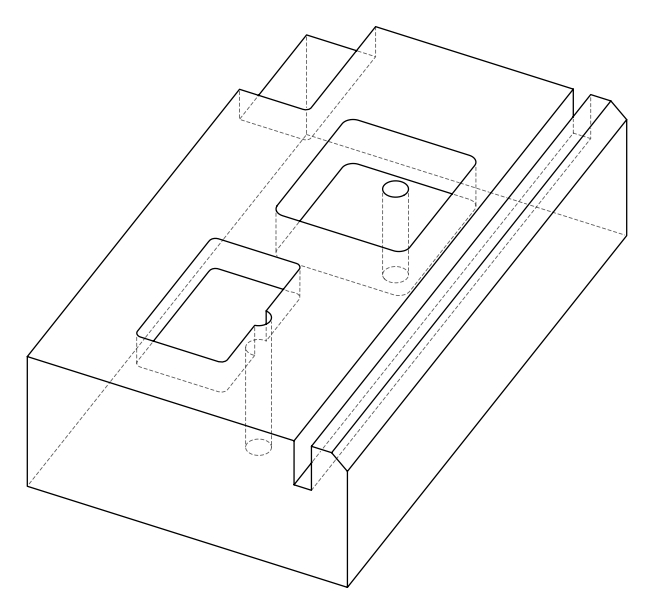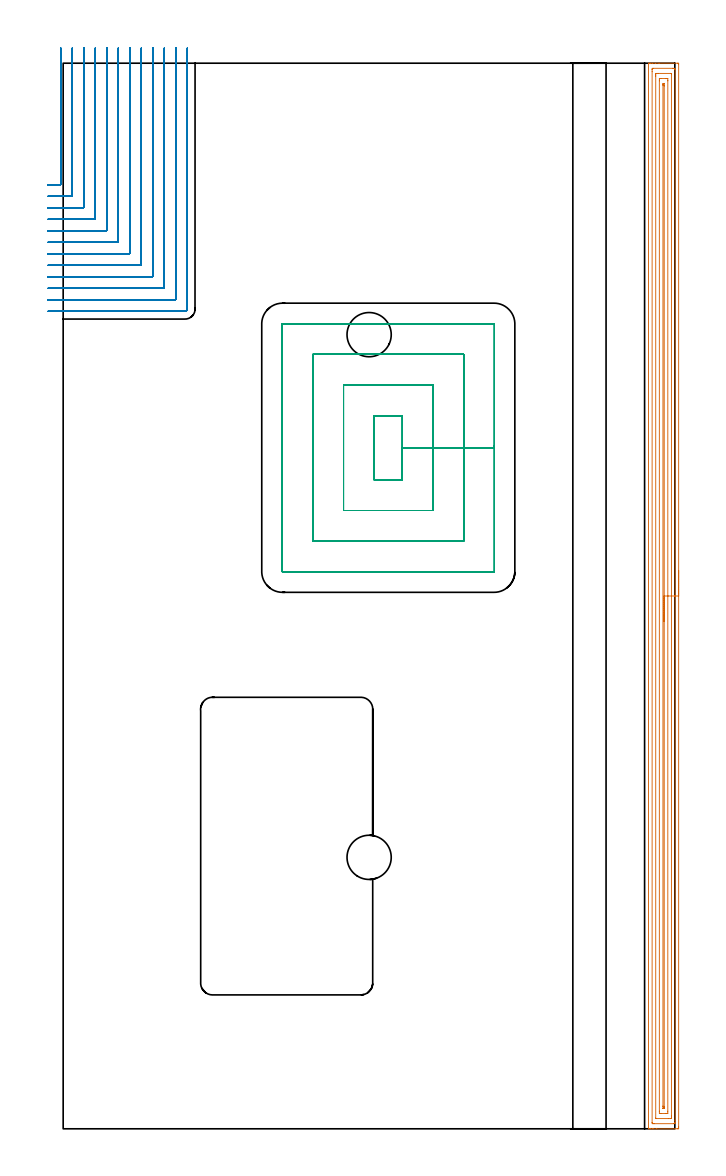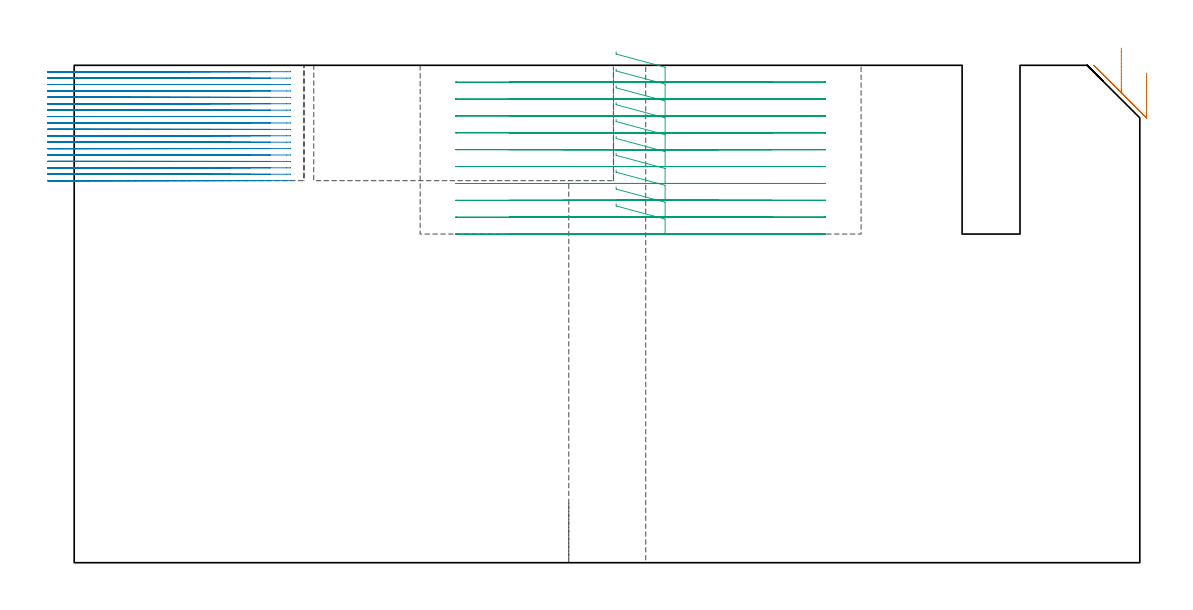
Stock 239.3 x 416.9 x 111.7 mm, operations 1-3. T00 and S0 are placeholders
(PLAN: 12 operations, 10 tool changes, 149 min)
(1 AREA_MILL | FG_CHAMFER_SURFACE | UGT0205_001 | 16.86 min | 29016 mm3)
(2 MILL_CORNER_NOTCH_RECTANGULAR | CORNER_NOTCH_RECTANGULAR | NXT0201_008 | Follow Part, ap 1.5, ae 75% | 52.11 min | 133697 mm3)
(3 MILL_RECTANGULAR_POCKET | POCKET_RECTANGULAR_STRAIGHT | NXT0201_012 | Follow Part, ap 4, ae 75% | 19.13 min | 422354 mm3)
(4 MILL_RECTANGULAR_POCKET_1 | POCKET_RECTANGULAR_STRAIGHT_1 | NXT0201_009 | Follow Part, ap 2, ae 75% | 35.79 min | 202439 mm3)
(5 MILL_RECTANGULAR_SLOT | SLOT_RECTANGULAR | NXT0201_011 | Follow Part, ap 3, ae 75% | 23.24 min | 205400 mm3)
(6 SPOT_DRILL | STEP1HOLE | NXT0321_9005460120000 | 0.03 min | 15 mm3)
(7 SPOT_DRILL_1 | STEP1HOLE_1 | NXT0321_9005460120000 | 0.04 min | 28 mm3)
(8 DRILL_BLIND_HOLE_INTO_CENTER | STEP1HOLE | NXT0301_065 | 0.07 min | 322 mm3)
(9 GUN_DRILL_THROUGH_HOLE | STEP1HOLE | UGT0307_008 | 0.62 min | 8629 mm3)
(10 DRILL_TO_ENLARGE_THROUGH_HOLE | STEP1HOLE | UGT0301_244 | 0.48 min | 13598 mm3)
(11 DRILL_THROUGH_HOLE_INTO_CENTER | STEP1HOLE_1 | NXT0301_065 | 0.33 min | 5133 mm3)
(12 DRILL_TO_ENLARGE_THROUGH_HOLE_1 | STEP1HOLE_1 | UGT0301_244 | 0.34 min | 12196 mm3)
(TOOL UGT0205_001 | Chamfer Mill 20 x 3 x 45 deg. | D20 FL50 Z2)
(TOOL NXT0201_008 | ENDMILL 6mm [2P460-0600-NA 1630] | D6 FL26 Z6)
(TOOL NXT0201_012 | ENDMILL 16mm [2P460-1600-NA 1630] | D16 FL38 Z6)
(TOOL NXT0201_009 | ENDMILL 8mm [2P460-0800-NA 1630] | D8 FL26 Z6)
(TOOL NXT0201_011 | ENDMILL 12mm [2P460-1200-NA 1630] | D12 FL38 Z6)
(TOOL NXT0321_9005460120000 | NC Spot Drill, 142deg, 12mm, Carbide, Uncoated | D12 PA142 FL30 Z2)
(TOOL NXT0301_065 | Carbide Drill 9.4mm [860.1-0940-075A1-MM 2214] | D9.4 PA140 FL98 Z2)
(TOOL UGT0307_008 | Gun Drill 11 mm | D11 PA130 FL24 Z1)
(TOOL UGT0301_244 | Twist Drill 17.3 mm | D17.3 PA118 FL130 Z2)
(OP 1 AREA_MILL)
G17 G21 G94 G90
T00 M6
G54
G17 G0 G90 X240.8 Y218.45 S1061 M3
G43 Z121.7 H0
Z109.9
G94 G1 Y218.412 Z109.028 F250.
Y218.298 Z108.163
Y218.109 Z107.312
Y217.847 Z106.48
Y217.513 Z105.674
Y217.11 Z104.9
Y216.642 Z104.164
Y216.11 Z103.472
Y215.521 Z102.829
Y214.878 Z102.239
Y214.186 Z101.708
Y213.45 Z101.24
Y212.676 Z100.837
Y211.87 Z100.503
Y211.038 Z100.241
Y210.186 Z100.052
Y209.322 Z99.938
Y208.45 Z99.9
Y0.953
X240.799 Y0.625 Z99.901
X240.794 Y0.065 Z99.904
X240.792 Y0.008 Z99.906
X240.237 Y0.004 Z100.461
X239.614 Y0. Z101.083
X232.232 Z108.463
X230.808 Z109.889
X230.453 Z110.242
X229.743 Z110.957
X229.45 Z111.25
X229.047 Z111.644
X229.003 Y0.009 Z111.688
X229. Y0.178 Z111.7
Y416.722
X229.003 Y416.89 Z111.688
X229.045 Y416.893 Z111.646
X229.45 Y416.9 Z111.25
X229.743 Z110.957
X230.453 Z110.242
X231.697 Z109.
X233.121 Z107.574
X240.237 Z100.461
X240.506 Y416.898 Z100.191
X240.792 Y416.89 Z99.906
X240.799 Y416.603 Z99.899
X240.8 Y208.45 Z99.9
X239.386 Z101.314
Y3.307
X239.385 Y2.413 Z101.315
X239.383 Y2.377 Z101.317
X239.347 Y2.01 Z101.353
X238.868 Y2.001 Z101.832
X231.342 Y2. Z109.358
X230.862 Y2.001 Z109.838
X230.453 Y2.01 Z110.247
X230.417 Y2.413 Z110.283
X230.415 Y2.451 Z110.285
X230.414 Y413.593 Z110.286
X230.415 Y414.487 Z110.285
X230.417 Y414.523 Z110.283
X230.453 Y414.89 Z110.247
X230.932 Y414.899 Z109.768
X238.458 Y414.9 Z102.242
X238.938 Y414.899 Z101.762
X239.347 Y414.89 Z101.353
X239.383 Y414.487 Z101.317
X239.385 Y414.449 Z101.315
X239.386 Y208.45 Z101.314
X237.972 Z102.728
X237.971 Y5.095 Z102.729
X237.97 Y4.691 Z102.73
X237.965 Y4.201 Z102.735
X237.961 Y4.01 Z102.739
X237.765 Y4.003 Z102.935
X237.568 Y4.001 Z103.132
X236.879 Y4. Z103.821
X232.032 Y4.001 Z108.668
X231.899 Y4.004 Z108.801
X231.851 Y4.008 Z108.849
X231.834 Y4.012 Z108.866
X231.833 Y4.018 Z108.867
X231.83 Y4.066 Z108.87
X231.829 Y4.201 Z108.871
Y411.805
X231.83 Y412.209 Z108.87
X231.835 Y412.699 Z108.865
X231.839 Y412.89 Z108.861
X232.035 Y412.897 Z108.665
X232.232 Y412.899 Z108.468
X232.921 Y412.9 Z107.779
X237.768 Y412.899 Z102.932
X237.901 Y412.896 Z102.799
X237.949 Y412.892 Z102.751
X237.966 Y412.888 Z102.734
X237.967 Y412.882 Z102.733
X237.97 Y412.834 Z102.73
X237.971 Y412.699 Z102.729
X237.972 Y208.45 Z102.728
X236.557 Z104.143
Y6.882
X236.553 Y6.115 Z104.147
X236.55 Y6.01 Z104.15
X236.448 Y6.006 Z104.252
X236.228 Y6.003 Z104.472
X235.789 Y6. Z104.911
X234.011 Z106.689
X233.568 Y6.002 Z107.132
X233.352 Y6.006 Z107.348
X233.251 Y6.01 Z107.449
X233.249 Y6.084 Z107.451
X233.243 Y6.76 Z107.457
Y6.882
Y410.018
X233.247 Y410.785 Z107.453
X233.25 Y410.89 Z107.45
X233.352 Y410.894 Z107.348
X233.572 Y410.898 Z107.128
X234.011 Y410.9 Z106.689
X235.789 Z104.911
X236.233 Y410.898 Z104.467
X236.448 Y410.894 Z104.252
X236.549 Y410.89 Z104.151
X236.551 Y410.816 Z104.149
X236.557 Y410.14 Z104.143
Y410.018
Y208.45
X235.143 Z105.557
Y8.67
X235.142 Y8.427 Z105.558
X235.139 Y8.182 Z105.561
X235.136 Y8.027 Z105.564
X235.066 Y8.01 Z105.634
X234.9 Y8.006 Z105.8
X234.673 Y8.005 Z106.027
X234.663 Y8.014 Z106.037
X234.66 Y8.017 Z106.04
X234.657 Y8.67 Z106.043
Y8.914
Y408.23
X234.658 Y408.473 Z106.042
X234.661 Y408.719 Z106.039
X234.664 Y408.873 Z106.036
X234.734 Y408.89 Z105.966
X234.9 Y408.894 Z105.8
X235.127 Y408.895 Z105.573
X235.138 Y408.886 Z105.562
X235.14 Y408.883 Z105.56
X235.143 Y408.23 Z105.557
Y407.986
Y208.45
Y207.578 Z105.595
Y206.714 Z105.709
Y205.862 Z105.898
Y205.03 Z106.16
Y204.224 Z106.494
Y203.45 Z106.897
Y202.714 Z107.365
Y202.022 Z107.896
Y201.379 Z108.486
Y200.79 Z109.129
Y200.258 Z109.821
Y199.79 Z110.557
Y199.387 Z111.331
Y199.053 Z112.137
Y198.791 Z112.969
Y198.602 Z113.82
Y198.488 Z114.685
Y198.45 Z115.557
G0 Z121.7
M5
M2
(OP 2 MILL_CORNER_NOTCH_RECTANGULAR)
G17 G21 G94 G90
T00 M6
G54
G17 G0 G90 X-6. Y369.3 S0 M3
G43 Z121.7 H1
Z110.261
G94 G1 X-3. F250.
X-1.196 F500.
G3 X-0.9 Y369.596 R0.3
G1 Y419.762
Y422.762 F250.
G0 Z121.7
X-6. Y364.8
Z110.261
G1 X-3.
X3.304 F500.
G3 X3.6 Y365.096 R0.3
G1 Y419.9
Y422.9 F250.
G0 Z121.7
X-6. Y360.3
Z110.261
G1 X-3.
X7.804 F500.
G3 X8.1 Y360.596 R0.3
G1 Y419.9
Y422.9 F250.
G0 Z121.7
X-6. Y355.8
Z110.261
G1 X-3.
X12.304 F500.
G3 X12.6 Y356.096 R0.3
G1 Y419.9
Y422.9 F250.
G0 Z121.7
X-6. Y351.3
Z110.261
G1 X-3.
X16.803 F500.
G3 X17.1 Y351.597 R0.3
G1 Y419.9
Y422.9 F250.
G0 Z121.7
X-6. Y346.8
Z110.261
G1 X-3.
X21.303 F500.
G3 X21.6 Y347.097 R0.3
G1 Y419.9
Y422.9 F250.
G0 Z121.7
X-6. Y342.3
Z110.261
G1 X-3.
X25.803 F500.
G3 X26.1 Y342.597 R0.3
G1 Y419.9
Y422.9 F250.
G0 Z121.7
X-6. Y337.8
Z110.261
G1 X-3.
X30.303 F500.
G3 X30.6 Y338.097 R0.3
G1 Y419.9
Y422.9 F250.
G0 Z121.7
X-6. Y333.3
Z110.261
G1 X-3.
X34.803 F500.
G3 X35.1 Y333.597 R0.3
G1 Y419.9
Y422.9 F250.
G0 Z121.7
X-6. Y328.8
Z110.261
G1 X-3.
X39.303 F500.
G3 X39.6 Y329.097 R0.3
G1 Y419.9
Y422.9 F250.
G0 Z121.7
X-6. Y324.3
Z110.261
G1 X-3.
X43.803 F500.
G3 X44.1 Y324.597 R0.3
G1 Y419.9
Y422.9 F250.
G0 Z121.7
X-6. Y319.8
Z110.261
G1 X-3.
X47.7 F500.
G3 X48.6 Y320.7 R0.9
G1 Y419.9
Y422.9 F250.
G0 Z121.7
X-6. Y369.3
Z108.822
G1 X-3.
X-1.196 F500.
G3 X-0.9 Y369.596 R0.3
G1 Y419.762
Y422.762 F250.
G0 Z121.7
X-6. Y364.8
Z108.822
G1 X-3.
X3.304 F500.
G3 X3.6 Y365.096 R0.3
G1 Y419.9
Y422.9 F250.
G0 Z121.7
X-6. Y360.3
Z108.822
G1 X-3.
X7.804 F500.
G3 X8.1 Y360.596 R0.3
G1 Y419.9
Y422.9 F250.
G0 Z121.7
X-6. Y355.8
Z108.822
G1 X-3.
X12.304 F500.
G3 X12.6 Y356.096 R0.3
G1 Y419.9
Y422.9 F250.
G0 Z121.7
X-6. Y351.3
Z108.822
G1 X-3.
X16.803 F500.
G3 X17.1 Y351.597 R0.3
G1 Y419.9
Y422.9 F250.
G0 Z121.7
X-6. Y346.8
Z108.822
G1 X-3.
X21.303 F500.
G3 X21.6 Y347.097 R0.3
G1 Y419.9
Y422.9 F250.
G0 Z121.7
X-6. Y342.3
Z108.822
G1 X-3.
X25.803 F500.
G3 X26.1 Y342.597 R0.3
G1 Y419.9
Y422.9 F250.
G0 Z121.7
X-6. Y337.8
Z108.822
G1 X-3.
X30.303 F500.
G3 X30.6 Y338.097 R0.3
G1 Y419.9
Y422.9 F250.
G0 Z121.7
X-6. Y333.3
Z108.822
G1 X-3.
X34.803 F500.
G3 X35.1 Y333.597 R0.3
G1 Y419.9
Y422.9 F250.
G0 Z121.7
X-6. Y328.8
Z108.822
G1 X-3.
X39.303 F500.
G3 X39.6 Y329.097 R0.3
G1 Y419.9
Y422.9 F250.
G0 Z121.7
X-6. Y324.3
Z108.822
G1 X-3.
X43.803 F500.
G3 X44.1 Y324.597 R0.3
G1 Y419.9
Y422.9 F250.
G0 Z121.7
X-6. Y319.8
Z108.822
G1 X-3.
X47.7 F500.
G3 X48.6 Y320.7 R0.9
G1 Y419.9
Y422.9 F250.
G0 Z121.7
X-6. Y369.3
Z107.383
G1 X-3.
X-1.196 F500.
G3 X-0.9 Y369.596 R0.3
G1 Y419.762
Y422.762 F250.
G0 Z121.7
X-6. Y364.8
Z107.383
G1 X-3.
X3.304 F500.
G3 X3.6 Y365.096 R0.3
G1 Y419.9
Y422.9 F250.
G0 Z121.7
X-6. Y360.3
Z107.383
G1 X-3.
X7.804 F500.
G3 X8.1 Y360.596 R0.3
G1 Y419.9
Y422.9 F250.
G0 Z121.7
X-6. Y355.8
Z107.383
G1 X-3.
X12.304 F500.
G3 X12.6 Y356.096 R0.3
G1 Y419.9
Y422.9 F250.
G0 Z121.7
X-6. Y351.3
Z107.383
G1 X-3.
X16.803 F500.
G3 X17.1 Y351.597 R0.3
G1 Y419.9
Y422.9 F250.
G0 Z121.7
X-6. Y346.8
Z107.383
G1 X-3.
X21.303 F500.
G3 X21.6 Y347.097 R0.3
G1 Y419.9
Y422.9 F250.
G0 Z121.7
X-6. Y342.3
Z107.383
G1 X-3.
X25.803 F500.
G3 X26.1 Y342.597 R0.3
G1 Y419.9
Y422.9 F250.
G0 Z121.7
X-6. Y337.8
Z107.383
G1 X-3.
X30.303 F500.
G3 X30.6 Y338.097 R0.3
G1 Y419.9
Y422.9 F250.
G0 Z121.7
X-6. Y333.3
Z107.383
G1 X-3.
X34.803 F500.
G3 X35.1 Y333.597 R0.3
G1 Y419.9
Y422.9 F250.
G0 Z121.7
X-6. Y328.8
Z107.383
G1 X-3.
X39.303 F500.
G3 X39.6 Y329.097 R0.3
G1 Y419.9
Y422.9 F250.
G0 Z121.7
X-6. Y324.3
Z107.383
G1 X-3.
X43.803 F500.
G3 X44.1 Y324.597 R0.3
G1 Y419.9
Y422.9 F250.
G0 Z121.7
X-6. Y319.8
Z107.383
G1 X-3.
X47.7 F500.
G3 X48.6 Y320.7 R0.9
G1 Y419.9
Y422.9 F250.
G0 Z121.7
X-6. Y369.3
Z105.944
G1 X-3.
X-1.196 F500.
G3 X-0.9 Y369.596 R0.3
G1 Y419.762
Y422.762 F250.
G0 Z121.7
X-6. Y364.8
Z105.944
G1 X-3.
X3.304 F500.
G3 X3.6 Y365.096 R0.3
G1 Y419.9
Y422.9 F250.
G0 Z121.7
X-6. Y360.3
Z105.944
G1 X-3.
X7.804 F500.
G3 X8.1 Y360.596 R0.3
G1 Y419.9
Y422.9 F250.
G0 Z121.7
X-6. Y355.8
Z105.944
G1 X-3.
X12.304 F500.
G3 X12.6 Y356.096 R0.3
G1 Y419.9
Y422.9 F250.
G0 Z121.7
X-6. Y351.3
Z105.944
G1 X-3.
X16.803 F500.
G3 X17.1 Y351.597 R0.3
G1 Y419.9
Y422.9 F250.
G0 Z121.7
X-6. Y346.8
Z105.944
G1 X-3.
X21.303 F500.
G3 X21.6 Y347.097 R0.3
G1 Y419.9
Y422.9 F250.
G0 Z121.7
X-6. Y342.3
Z105.944
G1 X-3.
X25.803 F500.
G3 X26.1 Y342.597 R0.3
G1 Y419.9
Y422.9 F250.
G0 Z121.7
X-6. Y337.8
Z105.944
G1 X-3.
X30.303 F500.
G3 X30.6 Y338.097 R0.3
G1 Y419.9
Y422.9 F250.
G0 Z121.7
X-6. Y333.3
Z105.944
G1 X-3.
X34.803 F500.
G3 X35.1 Y333.597 R0.3
G1 Y419.9
Y422.9 F250.
G0 Z121.7
X-6. Y328.8
Z105.944
G1 X-3.
X39.303 F500.
G3 X39.6 Y329.097 R0.3
G1 Y419.9
Y422.9 F250.
G0 Z121.7
X-6. Y324.3
Z105.944
G1 X-3.
X43.803 F500.
G3 X44.1 Y324.597 R0.3
G1 Y419.9
Y422.9 F250.
G0 Z121.7
X-6. Y319.8
Z105.944
G1 X-3.
X47.7 F500.
G3 X48.6 Y320.7 R0.9
G1 Y419.9
Y422.9 F250.
G0 Z121.7
X-6. Y369.3
Z104.505
G1 X-3.
X-1.196 F500.
G3 X-0.9 Y369.596 R0.3
G1 Y419.762
Y422.762 F250.
G0 Z121.7
X-6. Y364.8
Z104.505
G1 X-3.
X3.304 F500.
G3 X3.6 Y365.096 R0.3
G1 Y419.9
Y422.9 F250.
G0 Z121.7
X-6. Y360.3
Z104.505
G1 X-3.
X7.804 F500.
G3 X8.1 Y360.596 R0.3
G1 Y419.9
Y422.9 F250.
G0 Z121.7
X-6. Y355.8
Z104.505
G1 X-3.
X12.304 F500.
G3 X12.6 Y356.096 R0.3
G1 Y419.9
Y422.9 F250.
G0 Z121.7
X-6. Y351.3
Z104.505
G1 X-3.
X16.803 F500.
G3 X17.1 Y351.597 R0.3
G1 Y419.9
Y422.9 F250.
G0 Z121.7
X-6. Y346.8
Z104.505
G1 X-3.
X21.303 F500.
G3 X21.6 Y347.097 R0.3
G1 Y419.9
Y422.9 F250.
G0 Z121.7
X-6. Y342.3
Z104.505
G1 X-3.
X25.803 F500.
G3 X26.1 Y342.597 R0.3
G1 Y419.9
Y422.9 F250.
G0 Z121.7
X-6. Y337.8
Z104.505
G1 X-3.
X30.303 F500.
G3 X30.6 Y338.097 R0.3
G1 Y419.9
Y422.9 F250.
G0 Z121.7
X-6. Y333.3
Z104.505
G1 X-3.
X34.803 F500.
G3 X35.1 Y333.597 R0.3
G1 Y419.9
Y422.9 F250.
G0 Z121.7
X-6. Y328.8
Z104.505
G1 X-3.
X39.303 F500.
G3 X39.6 Y329.097 R0.3
G1 Y419.9
Y422.9 F250.
G0 Z121.7
X-6. Y324.3
Z104.505
G1 X-3.
X43.803 F500.
G3 X44.1 Y324.597 R0.3
G1 Y419.9
Y422.9 F250.
G0 Z121.7
X-6. Y319.8
Z104.505
G1 X-3.
X47.7 F500.
G3 X48.6 Y320.7 R0.9
G1 Y419.9
Y422.9 F250.
G0 Z121.7
X-6. Y369.3
Z103.067
G1 X-3.
X-1.196 F500.
G3 X-0.9 Y369.596 R0.3
G1 Y419.762
Y422.762 F250.
G0 Z121.7
X-6. Y364.8
Z103.067
G1 X-3.
X3.304 F500.
G3 X3.6 Y365.096 R0.3
G1 Y419.9
Y422.9 F250.
G0 Z121.7
X-6. Y360.3
Z103.067
G1 X-3.
X7.804 F500.
G3 X8.1 Y360.596 R0.3
G1 Y419.9
Y422.9 F250.
G0 Z121.7
X-6. Y355.8
Z103.067
G1 X-3.
X12.304 F500.
G3 X12.6 Y356.096 R0.3
G1 Y419.9
Y422.9 F250.
G0 Z121.7
X-6. Y351.3
Z103.067
G1 X-3.
X16.803 F500.
G3 X17.1 Y351.597 R0.3
G1 Y419.9
Y422.9 F250.
G0 Z121.7
X-6. Y346.8
Z103.067
G1 X-3.
X21.303 F500.
G3 X21.6 Y347.097 R0.3
G1 Y419.9
Y422.9 F250.
G0 Z121.7
X-6. Y342.3
Z103.067
G1 X-3.
X25.803 F500.
G3 X26.1 Y342.597 R0.3
G1 Y419.9
Y422.9 F250.
G0 Z121.7
X-6. Y337.8
Z103.067
G1 X-3.
X30.303 F500.
G3 X30.6 Y338.097 R0.3
G1 Y419.9
Y422.9 F250.
G0 Z121.7
X-6. Y333.3
Z103.067
G1 X-3.
X34.803 F500.
G3 X35.1 Y333.597 R0.3
G1 Y419.9
Y422.9 F250.
G0 Z121.7
X-6. Y328.8
Z103.067
G1 X-3.
X39.303 F500.
G3 X39.6 Y329.097 R0.3
G1 Y419.9
Y422.9 F250.
G0 Z121.7
X-6. Y324.3
Z103.067
G1 X-3.
X43.803 F500.
G3 X44.1 Y324.597 R0.3
G1 Y419.9
Y422.9 F250.
G0 Z121.7
X-6. Y319.8
Z103.067
G1 X-3.
X47.7 F500.
G3 X48.6 Y320.7 R0.9
G1 Y419.9
Y422.9 F250.
G0 Z121.7
X-6. Y369.3
Z101.628
G1 X-3.
X-1.196 F500.
G3 X-0.9 Y369.596 R0.3
G1 Y419.762
Y422.762 F250.
G0 Z121.7
X-6. Y364.8
Z101.628
G1 X-3.
X3.304 F500.
G3 X3.6 Y365.096 R0.3
G1 Y419.9
Y422.9 F250.
G0 Z121.7
X-6. Y360.3
Z101.628
G1 X-3.
X7.804 F500.
G3 X8.1 Y360.596 R0.3
G1 Y419.9
Y422.9 F250.
G0 Z121.7
X-6. Y355.8
Z101.628
G1 X-3.
X12.304 F500.
G3 X12.6 Y356.096 R0.3
G1 Y419.9
Y422.9 F250.
G0 Z121.7
X-6. Y351.3
Z101.628
G1 X-3.
X16.803 F500.
G3 X17.1 Y351.597 R0.3
G1 Y419.9
Y422.9 F250.
G0 Z121.7
X-6. Y346.8
Z101.628
G1 X-3.
X21.303 F500.
G3 X21.6 Y347.097 R0.3
G1 Y419.9
Y422.9 F250.
G0 Z121.7
X-6. Y342.3
Z101.628
G1 X-3.
X25.803 F500.
G3 X26.1 Y342.597 R0.3
G1 Y419.9
Y422.9 F250.
G0 Z121.7
X-6. Y337.8
Z101.628
G1 X-3.
X30.303 F500.
G3 X30.6 Y338.097 R0.3
G1 Y419.9
Y422.9 F250.
G0 Z121.7
X-6. Y333.3
Z101.628
G1 X-3.
X34.803 F500.
G3 X35.1 Y333.597 R0.3
G1 Y419.9
Y422.9 F250.
G0 Z121.7
X-6. Y328.8
Z101.628
G1 X-3.
X39.303 F500.
G3 X39.6 Y329.097 R0.3
G1 Y419.9
Y422.9 F250.
G0 Z121.7
X-6. Y324.3
Z101.628
G1 X-3.
X43.803 F500.
G3 X44.1 Y324.597 R0.3
G1 Y419.9
Y422.9 F250.
G0 Z121.7
X-6. Y319.8
Z101.628
G1 X-3.
X47.7 F500.
G3 X48.6 Y320.7 R0.9
G1 Y419.9
Y422.9 F250.
G0 Z121.7
X-6. Y369.3
Z100.189
G1 X-3.
X-1.196 F500.
G3 X-0.9 Y369.596 R0.3
G1 Y419.762
Y422.762 F250.
G0 Z121.7
X-6. Y364.8
Z100.189
G1 X-3.
X3.304 F500.
G3 X3.6 Y365.096 R0.3
G1 Y419.9
Y422.9 F250.
G0 Z121.7
X-6. Y360.3
Z100.189
G1 X-3.
X7.804 F500.
G3 X8.1 Y360.596 R0.3
G1 Y419.9
Y422.9 F250.
G0 Z121.7
X-6. Y355.8
Z100.189
G1 X-3.
X12.304 F500.
G3 X12.6 Y356.096 R0.3
G1 Y419.9
Y422.9 F250.
G0 Z121.7
X-6. Y351.3
Z100.189
G1 X-3.
X16.803 F500.
G3 X17.1 Y351.597 R0.3
G1 Y419.9
Y422.9 F250.
G0 Z121.7
X-6. Y346.8
Z100.189
G1 X-3.
X21.303 F500.
G3 X21.6 Y347.097 R0.3
G1 Y419.9
Y422.9 F250.
G0 Z121.7
X-6. Y342.3
Z100.189
G1 X-3.
X25.803 F500.
G3 X26.1 Y342.597 R0.3
G1 Y419.9
Y422.9 F250.
G0 Z121.7
X-6. Y337.8
Z100.189
G1 X-3.
X30.303 F500.
G3 X30.6 Y338.097 R0.3
G1 Y419.9
Y422.9 F250.
G0 Z121.7
X-6. Y333.3
Z100.189
G1 X-3.
X34.803 F500.
G3 X35.1 Y333.597 R0.3
G1 Y419.9
Y422.9 F250.
G0 Z121.7
X-6. Y328.8
Z100.189
G1 X-3.
X39.303 F500.
G3 X39.6 Y329.097 R0.3
G1 Y419.9
Y422.9 F250.
G0 Z121.7
X-6. Y324.3
Z100.189
G1 X-3.
X43.803 F500.
G3 X44.1 Y324.597 R0.3
G1 Y419.9
Y422.9 F250.
G0 Z121.7
X-6. Y319.8
Z100.189
G1 X-3.
X47.7 F500.
G3 X48.6 Y320.7 R0.9
G1 Y419.9
Y422.9 F250.
G0 Z121.7
X-6. Y369.3
Z98.75
G1 X-3.
X-1.196 F500.
G3 X-0.9 Y369.596 R0.3
G1 Y419.762
Y422.762 F250.
G0 Z121.7
X-6. Y364.8
Z98.75
G1 X-3.
X3.304 F500.
G3 X3.6 Y365.096 R0.3
G1 Y419.9
Y422.9 F250.
G0 Z121.7
X-6. Y360.3
Z98.75
G1 X-3.
X7.804 F500.
G3 X8.1 Y360.596 R0.3
G1 Y419.9
Y422.9 F250.
G0 Z121.7
X-6. Y355.8
Z98.75
G1 X-3.
X12.304 F500.
G3 X12.6 Y356.096 R0.3
G1 Y419.9
Y422.9 F250.
G0 Z121.7
X-6. Y351.3
Z98.75
G1 X-3.
X16.803 F500.
G3 X17.1 Y351.597 R0.3
G1 Y419.9
Y422.9 F250.
G0 Z121.7
X-6. Y346.8
Z98.75
G1 X-3.
X21.303 F500.
G3 X21.6 Y347.097 R0.3
G1 Y419.9
Y422.9 F250.
G0 Z121.7
X-6. Y342.3
Z98.75
G1 X-3.
X25.803 F500.
G3 X26.1 Y342.597 R0.3
G1 Y419.9
Y422.9 F250.
G0 Z121.7
X-6. Y337.8
Z98.75
G1 X-3.
X30.303 F500.
G3 X30.6 Y338.097 R0.3
G1 Y419.9
Y422.9 F250.
G0 Z121.7
X-6. Y333.3
Z98.75
G1 X-3.
X34.803 F500.
G3 X35.1 Y333.597 R0.3
G1 Y419.9
Y422.9 F250.
G0 Z121.7
X-6. Y328.8
Z98.75
G1 X-3.
X39.303 F500.
G3 X39.6 Y329.097 R0.3
G1 Y419.9
Y422.9 F250.
G0 Z121.7
X-6. Y324.3
Z98.75
G1 X-3.
X43.803 F500.
G3 X44.1 Y324.597 R0.3
G1 Y419.9
Y422.9 F250.
G0 Z121.7
X-6. Y319.8
Z98.75
G1 X-3.
X47.7 F500.
G3 X48.6 Y320.7 R0.9
G1 Y419.9
Y422.9 F250.
G0 Z121.7
X-6. Y369.3
Z97.311
G1 X-3.
X-1.196 F500.
G3 X-0.9 Y369.596 R0.3
G1 Y419.762
Y422.762 F250.
G0 Z121.7
X-6. Y364.8
Z97.311
G1 X-3.
X3.304 F500.
G3 X3.6 Y365.096 R0.3
G1 Y419.9
Y422.9 F250.
G0 Z121.7
X-6. Y360.3
Z97.311
G1 X-3.
X7.804 F500.
G3 X8.1 Y360.596 R0.3
G1 Y419.9
Y422.9 F250.
G0 Z121.7
X-6. Y355.8
Z97.311
G1 X-3.
X12.304 F500.
G3 X12.6 Y356.096 R0.3
G1 Y419.9
Y422.9 F250.
G0 Z121.7
X-6. Y351.3
Z97.311
G1 X-3.
X16.803 F500.
G3 X17.1 Y351.597 R0.3
G1 Y419.9
Y422.9 F250.
G0 Z121.7
X-6. Y346.8
Z97.311
G1 X-3.
X21.303 F500.
G3 X21.6 Y347.097 R0.3
G1 Y419.9
Y422.9 F250.
G0 Z121.7
X-6. Y342.3
Z97.311
G1 X-3.
X25.803 F500.
G3 X26.1 Y342.597 R0.3
G1 Y419.9
Y422.9 F250.
G0 Z121.7
X-6. Y337.8
Z97.311
G1 X-3.
X30.303 F500.
G3 X30.6 Y338.097 R0.3
G1 Y419.9
Y422.9 F250.
G0 Z121.7
X-6. Y333.3
Z97.311
G1 X-3.
X34.803 F500.
G3 X35.1 Y333.597 R0.3
G1 Y419.9
Y422.9 F250.
G0 Z121.7
X-6. Y328.8
Z97.311
G1 X-3.
X39.303 F500.
G3 X39.6 Y329.097 R0.3
G1 Y419.9
Y422.9 F250.
G0 Z121.7
X-6. Y324.3
Z97.311
G1 X-3.
X43.803 F500.
G3 X44.1 Y324.597 R0.3
G1 Y419.9
Y422.9 F250.
G0 Z121.7
X-6. Y319.8
Z97.311
G1 X-3.
X47.7 F500.
G3 X48.6 Y320.7 R0.9
G1 Y419.9
Y422.9 F250.
G0 Z121.7
X-6. Y369.3
Z95.872
G1 X-3.
X-1.196 F500.
G3 X-0.9 Y369.596 R0.3
G1 Y419.762
Y422.762 F250.
G0 Z121.7
X-6. Y364.8
Z95.872
G1 X-3.
X3.304 F500.
G3 X3.6 Y365.096 R0.3
G1 Y419.9
Y422.9 F250.
G0 Z121.7
X-6. Y360.3
Z95.872
G1 X-3.
X7.804 F500.
G3 X8.1 Y360.596 R0.3
G1 Y419.9
Y422.9 F250.
G0 Z121.7
X-6. Y355.8
Z95.872
G1 X-3.
X12.304 F500.
G3 X12.6 Y356.096 R0.3
G1 Y419.9
Y422.9 F250.
G0 Z121.7
X-6. Y351.3
Z95.872
G1 X-3.
X16.803 F500.
G3 X17.1 Y351.597 R0.3
G1 Y419.9
Y422.9 F250.
G0 Z121.7
X-6. Y346.8
Z95.872
G1 X-3.
X21.303 F500.
G3 X21.6 Y347.097 R0.3
G1 Y419.9
Y422.9 F250.
G0 Z121.7
X-6. Y342.3
Z95.872
G1 X-3.
X25.803 F500.
G3 X26.1 Y342.597 R0.3
G1 Y419.9
Y422.9 F250.
G0 Z121.7
X-6. Y337.8
Z95.872
G1 X-3.
X30.303 F500.
G3 X30.6 Y338.097 R0.3
G1 Y419.9
Y422.9 F250.
G0 Z121.7
X-6. Y333.3
Z95.872
G1 X-3.
X34.803 F500.
G3 X35.1 Y333.597 R0.3
G1 Y419.9
Y422.9 F250.
G0 Z121.7
X-6. Y328.8
Z95.872
G1 X-3.
X39.303 F500.
G3 X39.6 Y329.097 R0.3
G1 Y419.9
Y422.9 F250.
G0 Z121.7
X-6. Y324.3
Z95.872
G1 X-3.
X43.803 F500.
G3 X44.1 Y324.597 R0.3
G1 Y419.9
Y422.9 F250.
G0 Z121.7
X-6. Y319.8
Z95.872
G1 X-3.
X47.7 F500.
G3 X48.6 Y320.7 R0.9
G1 Y419.9
Y422.9 F250.
G0 Z121.7
X-6. Y369.3
Z94.433
G1 X-3.
X-1.196 F500.
G3 X-0.9 Y369.596 R0.3
G1 Y419.762
Y422.762 F250.
G0 Z121.7
X-6. Y364.8
Z94.433
G1 X-3.
X3.304 F500.
G3 X3.6 Y365.096 R0.3
G1 Y419.9
Y422.9 F250.
G0 Z121.7
X-6. Y360.3
Z94.433
G1 X-3.
X7.804 F500.
G3 X8.1 Y360.596 R0.3
G1 Y419.9
Y422.9 F250.
G0 Z121.7
X-6. Y355.8
Z94.433
G1 X-3.
X12.304 F500.
G3 X12.6 Y356.096 R0.3
G1 Y419.9
Y422.9 F250.
G0 Z121.7
X-6. Y351.3
Z94.433
G1 X-3.
X16.803 F500.
G3 X17.1 Y351.597 R0.3
G1 Y419.9
Y422.9 F250.
G0 Z121.7
X-6. Y346.8
Z94.433
G1 X-3.
X21.303 F500.
G3 X21.6 Y347.097 R0.3
G1 Y419.9
Y422.9 F250.
G0 Z121.7
X-6. Y342.3
Z94.433
G1 X-3.
X25.803 F500.
G3 X26.1 Y342.597 R0.3
G1 Y419.9
Y422.9 F250.
G0 Z121.7
X-6. Y337.8
Z94.433
G1 X-3.
X30.303 F500.
G3 X30.6 Y338.097 R0.3
G1 Y419.9
Y422.9 F250.
G0 Z121.7
X-6. Y333.3
Z94.433
G1 X-3.
X34.803 F500.
G3 X35.1 Y333.597 R0.3
G1 Y419.9
Y422.9 F250.
G0 Z121.7
X-6. Y328.8
Z94.433
G1 X-3.
X39.303 F500.
G3 X39.6 Y329.097 R0.3
G1 Y419.9
Y422.9 F250.
G0 Z121.7
X-6. Y324.3
Z94.433
G1 X-3.
X43.803 F500.
G3 X44.1 Y324.597 R0.3
G1 Y419.9
Y422.9 F250.
G0 Z121.7
X-6. Y319.8
Z94.433
G1 X-3.
X47.7 F500.
G3 X48.6 Y320.7 R0.9
G1 Y419.9
Y422.9 F250.
G0 Z121.7
X-6. Y369.3
Z92.994
G1 X-3.
X-1.196 F500.
G3 X-0.9 Y369.596 R0.3
G1 Y419.762
Y422.762 F250.
G0 Z121.7
X-6. Y364.8
Z92.994
G1 X-3.
X3.304 F500.
G3 X3.6 Y365.096 R0.3
G1 Y419.9
Y422.9 F250.
G0 Z121.7
X-6. Y360.3
Z92.994
G1 X-3.
X7.804 F500.
G3 X8.1 Y360.596 R0.3
G1 Y419.9
Y422.9 F250.
G0 Z121.7
X-6. Y355.8
Z92.994
G1 X-3.
X12.304 F500.
G3 X12.6 Y356.096 R0.3
G1 Y419.9
Y422.9 F250.
G0 Z121.7
X-6. Y351.3
Z92.994
G1 X-3.
X16.803 F500.
G3 X17.1 Y351.597 R0.3
G1 Y419.9
Y422.9 F250.
G0 Z121.7
X-6. Y346.8
Z92.994
G1 X-3.
X21.303 F500.
G3 X21.6 Y347.097 R0.3
G1 Y419.9
Y422.9 F250.
G0 Z121.7
X-6. Y342.3
Z92.994
G1 X-3.
X25.803 F500.
G3 X26.1 Y342.597 R0.3
G1 Y419.9
Y422.9 F250.
G0 Z121.7
X-6. Y337.8
Z92.994
G1 X-3.
X30.303 F500.
G3 X30.6 Y338.097 R0.3
G1 Y419.9
Y422.9 F250.
G0 Z121.7
X-6. Y333.3
Z92.994
G1 X-3.
X34.803 F500.
G3 X35.1 Y333.597 R0.3
G1 Y419.9
Y422.9 F250.
G0 Z121.7
X-6. Y328.8
Z92.994
G1 X-3.
X39.303 F500.
G3 X39.6 Y329.097 R0.3
G1 Y419.9
Y422.9 F250.
G0 Z121.7
X-6. Y324.3
Z92.994
G1 X-3.
X43.803 F500.
G3 X44.1 Y324.597 R0.3
G1 Y419.9
Y422.9 F250.
G0 Z121.7
X-6. Y319.8
Z92.994
G1 X-3.
X47.7 F500.
G3 X48.6 Y320.7 R0.9
G1 Y419.9
Y422.9 F250.
G0 Z121.7
X-6. Y369.3
Z91.556
G1 X-3.
X-1.196 F500.
G3 X-0.9 Y369.596 R0.3
G1 Y419.762
Y422.762 F250.
G0 Z121.7
X-6. Y364.8
Z91.556
G1 X-3.
X3.304 F500.
G3 X3.6 Y365.096 R0.3
G1 Y419.9
Y422.9 F250.
G0 Z121.7
X-6. Y360.3
Z91.556
G1 X-3.
X7.804 F500.
G3 X8.1 Y360.596 R0.3
G1 Y419.9
Y422.9 F250.
G0 Z121.7
X-6. Y355.8
Z91.556
G1 X-3.
X12.304 F500.
G3 X12.6 Y356.096 R0.3
G1 Y419.9
Y422.9 F250.
G0 Z121.7
X-6. Y351.3
Z91.556
G1 X-3.
X16.803 F500.
G3 X17.1 Y351.597 R0.3
G1 Y419.9
Y422.9 F250.
G0 Z121.7
X-6. Y346.8
Z91.556
G1 X-3.
X21.303 F500.
G3 X21.6 Y347.097 R0.3
G1 Y419.9
Y422.9 F250.
G0 Z121.7
X-6. Y342.3
Z91.556
G1 X-3.
X25.803 F500.
G3 X26.1 Y342.597 R0.3
G1 Y419.9
Y422.9 F250.
G0 Z121.7
X-6. Y337.8
Z91.556
G1 X-3.
X30.303 F500.
G3 X30.6 Y338.097 R0.3
G1 Y419.9
Y422.9 F250.
G0 Z121.7
X-6. Y333.3
Z91.556
G1 X-3.
X34.803 F500.
G3 X35.1 Y333.597 R0.3
G1 Y419.9
Y422.9 F250.
G0 Z121.7
X-6. Y328.8
Z91.556
G1 X-3.
X39.303 F500.
G3 X39.6 Y329.097 R0.3
G1 Y419.9
Y422.9 F250.
G0 Z121.7
X-6. Y324.3
Z91.556
G1 X-3.
X43.803 F500.
G3 X44.1 Y324.597 R0.3
G1 Y419.9
Y422.9 F250.
G0 Z121.7
X-6. Y319.8
Z91.556
G1 X-3.
X47.7 F500.
G3 X48.6 Y320.7 R0.9
G1 Y419.9
Y422.9 F250.
G0 Z121.7
X-6. Y369.3
Z90.117
G1 X-3.
X-1.196 F500.
G3 X-0.9 Y369.596 R0.3
G1 Y419.762
Y422.762 F250.
G0 Z121.7
X-6. Y364.8
Z90.117
G1 X-3.
X3.304 F500.
G3 X3.6 Y365.096 R0.3
G1 Y419.9
Y422.9 F250.
G0 Z121.7
X-6. Y360.3
Z90.117
G1 X-3.
X7.804 F500.
G3 X8.1 Y360.596 R0.3
G1 Y419.9
Y422.9 F250.
G0 Z121.7
X-6. Y355.8
Z90.117
G1 X-3.
X12.304 F500.
G3 X12.6 Y356.096 R0.3
G1 Y419.9
Y422.9 F250.
G0 Z121.7
X-6. Y351.3
Z90.117
G1 X-3.
X16.803 F500.
G3 X17.1 Y351.597 R0.3
G1 Y419.9
Y422.9 F250.
G0 Z121.7
X-6. Y346.8
Z90.117
G1 X-3.
X21.303 F500.
G3 X21.6 Y347.097 R0.3
G1 Y419.9
Y422.9 F250.
G0 Z121.7
X-6. Y342.3
Z90.117
G1 X-3.
X25.803 F500.
G3 X26.1 Y342.597 R0.3
G1 Y419.9
Y422.9 F250.
G0 Z121.7
X-6. Y337.8
Z90.117
G1 X-3.
X30.303 F500.
G3 X30.6 Y338.097 R0.3
G1 Y419.9
Y422.9 F250.
G0 Z121.7
X-6. Y333.3
Z90.117
G1 X-3.
X34.803 F500.
G3 X35.1 Y333.597 R0.3
G1 Y419.9
Y422.9 F250.
G0 Z121.7
X-6. Y328.8
Z90.117
G1 X-3.
X39.303 F500.
G3 X39.6 Y329.097 R0.3
G1 Y419.9
Y422.9 F250.
G0 Z121.7
X-6. Y324.3
Z90.117
G1 X-3.
X43.803 F500.
G3 X44.1 Y324.597 R0.3
G1 Y419.9
Y422.9 F250.
G0 Z121.7
X-6. Y319.8
Z90.117
G1 X-3.
X47.7 F500.
G3 X48.6 Y320.7 R0.9
G1 Y419.9
Y422.9 F250.
G0 Z121.7
X-6. Y369.3
Z88.678
G1 X-3.
X-1.196 F500.
G3 X-0.9 Y369.596 R0.3
G1 Y419.762
Y422.762 F250.
G0 Z121.7
X-6. Y364.8
Z88.678
G1 X-3.
X3.304 F500.
G3 X3.6 Y365.096 R0.3
G1 Y419.9
Y422.9 F250.
G0 Z121.7
X-6. Y360.3
Z88.678
G1 X-3.
X7.804 F500.
G3 X8.1 Y360.596 R0.3
G1 Y419.9
Y422.9 F250.
G0 Z121.7
X-6. Y355.8
Z88.678
G1 X-3.
X12.304 F500.
G3 X12.6 Y356.096 R0.3
G1 Y419.9
Y422.9 F250.
G0 Z121.7
X-6. Y351.3
Z88.678
G1 X-3.
X16.803 F500.
G3 X17.1 Y351.597 R0.3
G1 Y419.9
Y422.9 F250.
G0 Z121.7
X-6. Y346.8
Z88.678
G1 X-3.
X21.303 F500.
G3 X21.6 Y347.097 R0.3
G1 Y419.9
Y422.9 F250.
G0 Z121.7
X-6. Y342.3
Z88.678
G1 X-3.
X25.803 F500.
G3 X26.1 Y342.597 R0.3
G1 Y419.9
Y422.9 F250.
G0 Z121.7
X-6. Y337.8
Z88.678
G1 X-3.
X30.303 F500.
G3 X30.6 Y338.097 R0.3
G1 Y419.9
Y422.9 F250.
G0 Z121.7
X-6. Y333.3
Z88.678
G1 X-3.
X34.803 F500.
G3 X35.1 Y333.597 R0.3
G1 Y419.9
Y422.9 F250.
G0 Z121.7
X-6. Y328.8
Z88.678
G1 X-3.
X39.303 F500.
G3 X39.6 Y329.097 R0.3
G1 Y419.9
Y422.9 F250.
G0 Z121.7
X-6. Y324.3
Z88.678
G1 X-3.
X43.803 F500.
G3 X44.1 Y324.597 R0.3
G1 Y419.9
Y422.9 F250.
G0 Z121.7
X-6. Y319.8
Z88.678
G1 X-3.
X47.7 F500.
G3 X48.6 Y320.7 R0.9
G1 Y419.9
Y422.9 F250.
G0 Z121.7
X-6. Y369.3
Z87.239
G1 X-3.
X-1.196 F500.
G3 X-0.9 Y369.596 R0.3
G1 Y419.762
Y422.762 F250.
G0 Z121.7
X-6. Y364.8
Z87.239
G1 X-3.
X3.304 F500.
G3 X3.6 Y365.096 R0.3
G1 Y419.9
Y422.9 F250.
G0 Z121.7
X-6. Y360.3
Z87.239
G1 X-3.
X7.804 F500.
G3 X8.1 Y360.596 R0.3
G1 Y419.9
Y422.9 F250.
G0 Z121.7
X-6. Y355.8
Z87.239
G1 X-3.
X12.304 F500.
G3 X12.6 Y356.096 R0.3
G1 Y419.9
Y422.9 F250.
G0 Z121.7
X-6. Y351.3
Z87.239
G1 X-3.
X16.803 F500.
G3 X17.1 Y351.597 R0.3
G1 Y419.9
Y422.9 F250.
G0 Z121.7
X-6. Y346.8
Z87.239
G1 X-3.
X21.303 F500.
G3 X21.6 Y347.097 R0.3
G1 Y419.9
Y422.9 F250.
G0 Z121.7
X-6. Y342.3
Z87.239
G1 X-3.
X25.803 F500.
G3 X26.1 Y342.597 R0.3
G1 Y419.9
Y422.9 F250.
G0 Z121.7
X-6. Y337.8
Z87.239
G1 X-3.
X30.303 F500.
G3 X30.6 Y338.097 R0.3
G1 Y419.9
Y422.9 F250.
G0 Z121.7
X-6. Y333.3
Z87.239
G1 X-3.
X34.803 F500.
G3 X35.1 Y333.597 R0.3
G1 Y419.9
Y422.9 F250.
G0 Z121.7
X-6. Y328.8
Z87.239
G1 X-3.
X39.303 F500.
G3 X39.6 Y329.097 R0.3
G1 Y419.9
Y422.9 F250.
G0 Z121.7
X-6. Y324.3
Z87.239
G1 X-3.
X43.803 F500.
G3 X44.1 Y324.597 R0.3
G1 Y419.9
Y422.9 F250.
G0 Z121.7
X-6. Y319.8
Z87.239
G1 X-3.
X47.7 F500.
G3 X48.6 Y320.7 R0.9
G1 Y419.9
Y422.9 F250.
G0 Z121.7
X-6. Y369.3
Z85.8
G1 X-3.
X-1.196 F500.
G3 X-0.9 Y369.596 R0.3
G1 Y419.762
Y422.762 F250.
G0 Z121.7
X-6. Y364.8
Z85.8
G1 X-3.
X3.304 F500.
G3 X3.6 Y365.096 R0.3
G1 Y419.9
Y422.9 F250.
G0 Z121.7
X-6. Y360.3
Z85.8
G1 X-3.
X7.804 F500.
G3 X8.1 Y360.596 R0.3
G1 Y419.9
Y422.9 F250.
G0 Z121.7
X-6. Y355.8
Z85.8
G1 X-3.
X12.304 F500.
G3 X12.6 Y356.096 R0.3
G1 Y419.9
Y422.9 F250.
G0 Z121.7
X-6. Y351.3
Z85.8
G1 X-3.
X16.803 F500.
G3 X17.1 Y351.597 R0.3
G1 Y419.9
Y422.9 F250.
G0 Z121.7
X-6. Y346.8
Z85.8
G1 X-3.
X21.303 F500.
G3 X21.6 Y347.097 R0.3
G1 Y419.9
Y422.9 F250.
G0 Z121.7
X-6. Y342.3
Z85.8
G1 X-3.
X25.803 F500.
G3 X26.1 Y342.597 R0.3
G1 Y419.9
Y422.9 F250.
G0 Z121.7
X-6. Y337.8
Z85.8
G1 X-3.
X30.303 F500.
G3 X30.6 Y338.097 R0.3
G1 Y419.9
Y422.9 F250.
G0 Z121.7
X-6. Y333.3
Z85.8
G1 X-3.
X34.803 F500.
G3 X35.1 Y333.597 R0.3
G1 Y419.9
Y422.9 F250.
G0 Z121.7
X-6. Y328.8
Z85.8
G1 X-3.
X39.303 F500.
G3 X39.6 Y329.097 R0.3
G1 Y419.9
Y422.9 F250.
G0 Z121.7
X-6. Y324.3
Z85.8
G1 X-3.
X43.803 F500.
G3 X44.1 Y324.597 R0.3
G1 Y419.9
Y422.9 F250.
G0 Z121.7
X-6. Y319.8
Z85.8
G1 X-3.
X47.7 F500.
G3 X48.6 Y320.7 R0.9
G1 Y419.9
Y422.9 F250.
G0 Z121.7
M5
M2
(OP 3 MILL_RECTANGULAR_POCKET)
G17 G21 G94 G90
T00 M6
G54
G17 G0 G90 X121.7 Y255.691 S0 M3
G43 Z121.7 H1
Z114.7
G94 G1 Y253.9 Z114.22 F250.
X132.7 Z111.273
Y266.45 Z107.91
Y279. F500.
X121.7
Y253.9
X132.7
Y266.45
X144.7
Y291.
X109.7
Y241.9
X144.7
Y266.45
X156.7
Y303.
X97.7
Y229.9
X156.7
Y266.45
X168.7
Y314.9
X168.695 Y314.955
X168.655 Y314.995
X168.6 Y315.
X85.8
X85.745 Y314.995
X85.705 Y314.955
X85.7 Y314.9
Y218.
X85.705 Y217.945
X85.745 Y217.905
X85.8 Y217.9
X168.6
X168.655 Y217.905
X168.695 Y217.945
X168.7 Y218.
Y266.45
Y267.45
G0 X121.7 Y255.691 Z110.91
G1 Y253.9 Z110.43 F250.
X132.7 Z107.483
Y266.45 Z104.12
Y279. F500.
X121.7
Y253.9
X132.7
Y266.45
X144.7
Y291.
X109.7
Y241.9
X144.7
Y266.45
X156.7
Y303.
X97.7
Y229.9
X156.7
Y266.45
X168.7
Y314.9
X168.695 Y314.955
X168.655 Y314.995
X168.6 Y315.
X85.8
X85.745 Y314.995
X85.705 Y314.955
X85.7 Y314.9
Y218.
X85.705 Y217.945
X85.745 Y217.905
X85.8 Y217.9
X168.6
X168.655 Y217.905
X168.695 Y217.945
X168.7 Y218.
Y266.45
Y267.45
G0 X121.7 Y255.691 Z107.12
G1 Y253.9 Z106.64 F250.
X132.7 Z103.693
Y266.45 Z100.33
Y279. F500.
X121.7
Y253.9
X132.7
Y266.45
X144.7
Y291.
X109.7
Y241.9
X144.7
Y266.45
X156.7
Y303.
X97.7
Y229.9
X156.7
Y266.45
X168.7
Y314.9
X168.695 Y314.955
X168.655 Y314.995
X168.6 Y315.
X85.8
X85.745 Y314.995
X85.705 Y314.955
X85.7 Y314.9
Y218.
X85.705 Y217.945
X85.745 Y217.905
X85.8 Y217.9
X168.6
X168.655 Y217.905
X168.695 Y217.945
X168.7 Y218.
Y266.45
Y267.45
G0 X121.7 Y255.691 Z103.33
G1 Y253.9 Z102.85 F250.
X132.7 Z99.903
Y266.45 Z96.54
Y279. F500.
X121.7
Y253.9
X132.7
Y266.45
X144.7
Y291.
X109.7
Y241.9
X144.7
Y266.45
X156.7
Y303.
X97.7
Y229.9
X156.7
Y266.45
X168.7
Y314.9
X168.695 Y314.955
X168.655 Y314.995
X168.6 Y315.
X85.8
X85.745 Y314.995
X85.705 Y314.955
X85.7 Y314.9
Y218.
X85.705 Y217.945
X85.745 Y217.905
X85.8 Y217.9
X168.6
X168.655 Y217.905
X168.695 Y217.945
X168.7 Y218.
Y266.45
Y267.45
G0 X121.7 Y255.691 Z99.54
G1 Y253.9 Z99.06 F250.
X132.7 Z96.113
Y266.45 Z92.75
Y279. F500.
X121.7
Y253.9
X132.7
Y266.45
X144.7
Y291.
X109.7
Y241.9
X144.7
Y266.45
X156.7
Y303.
X97.7
Y229.9
X156.7
Y266.45
X168.7
Y314.9
X168.695 Y314.955
X168.655 Y314.995
X168.6 Y315.
X85.8
X85.745 Y314.995
X85.705 Y314.955
X85.7 Y314.9
Y218.
X85.705 Y217.945
X85.745 Y217.905
X85.8 Y217.9
X168.6
X168.655 Y217.905
X168.695 Y217.945
X168.7 Y218.
Y266.45
Y267.45
G0 X121.7 Y255.691 Z95.75
G1 Y253.9 Z95.27 F250.
X132.7 Z92.323
Y266.45 Z88.96
Y279. F500.
X121.7
Y253.9
X132.7
Y266.45
X144.7
Y291.
X109.7
Y241.9
X144.7
Y266.45
X156.7
Y303.
X97.7
Y229.9
X156.7
Y266.45
X168.7
Y314.9
X168.695 Y314.955
X168.655 Y314.995
X168.6 Y315.
X85.8
X85.745 Y314.995
X85.705 Y314.955
X85.7 Y314.9
Y218.
X85.705 Y217.945
X85.745 Y217.905
X85.8 Y217.9
X168.6
X168.655 Y217.905
X168.695 Y217.945
X168.7 Y218.
Y266.45
Y267.45
G0 X121.7 Y255.691 Z91.96
G1 Y253.9 Z91.48 F250.
X132.7 Z88.533
Y266.45 Z85.17
Y279. F500.
X121.7
Y253.9
X132.7
Y266.45
X144.7
Y291.
X109.7
Y241.9
X144.7
Y266.45
X156.7
Y303.
X97.7
Y229.9
X156.7
Y266.45
X168.7
Y314.9
X168.695 Y314.955
X168.655 Y314.995
X168.6 Y315.
X85.8
X85.745 Y314.995
X85.705 Y314.955
X85.7 Y314.9
Y218.
X85.705 Y217.945
X85.745 Y217.905
X85.8 Y217.9
X168.6
X168.655 Y217.905
X168.695 Y217.945
X168.7 Y218.
Y266.45
Y267.45
G0 X121.7 Y255.691 Z88.17
G1 Y253.9 Z87.69 F250.
X132.7 Z84.743
Y266.45 Z81.38
Y279. F500.
X121.7
Y253.9
X132.7
Y266.45
X144.7
Y291.
X109.7
Y241.9
X144.7
Y266.45
X156.7
Y303.
X97.7
Y229.9
X156.7
Y266.45
X168.7
Y314.9
X168.695 Y314.955
X168.655 Y314.995
X168.6 Y315.
X85.8
X85.745 Y314.995
X85.705 Y314.955
X85.7 Y314.9
Y218.
X85.705 Y217.945
X85.745 Y217.905
X85.8 Y217.9
X168.6
X168.655 Y217.905
X168.695 Y217.945
X168.7 Y218.
Y266.45
Y267.45
G0 X121.7 Y255.691 Z84.38
G1 Y253.9 Z83.9 F250.
X132.7 Z80.953
Y266.45 Z77.59
Y279. F500.
X121.7
Y253.9
X132.7
Y266.45
X144.7
Y291.
X109.7
Y241.9
X144.7
Y266.45
X156.7
Y303.
X97.7
Y229.9
X156.7
Y266.45
X168.7
Y314.9
X168.695 Y314.955
X168.655 Y314.995
X168.6 Y315.
X85.8
X85.745 Y314.995
X85.705 Y314.955
X85.7 Y314.9
Y218.
X85.705 Y217.945
X85.745 Y217.905
X85.8 Y217.9
X168.6
X168.655 Y217.905
X168.695 Y217.945
X168.7 Y218.
Y266.45
Y267.45
G0 X121.7 Y255.691 Z80.59
G1 Y253.9 Z80.11 F250.
X132.7 Z77.163
Y266.45 Z73.8
Y279. F500.
X121.7
Y253.9
X132.7
Y266.45
X144.7
Y291.
X109.7
Y241.9
X144.7
Y266.45
X156.7
Y303.
X97.7
Y229.9
X156.7
Y266.45
X168.7
Y314.9
X168.695 Y314.955
X168.655 Y314.995
X168.6 Y315.
X85.8
X85.745 Y314.995
X85.705 Y314.955
X85.7 Y314.9
Y218.
X85.705 Y217.945
X85.745 Y217.905
X85.8 Y217.9
X168.6
X168.655 Y217.905
X168.695 Y217.945
X168.7 Y218.
Y266.45
Y267.45
G0 Z121.7
M5
M2
